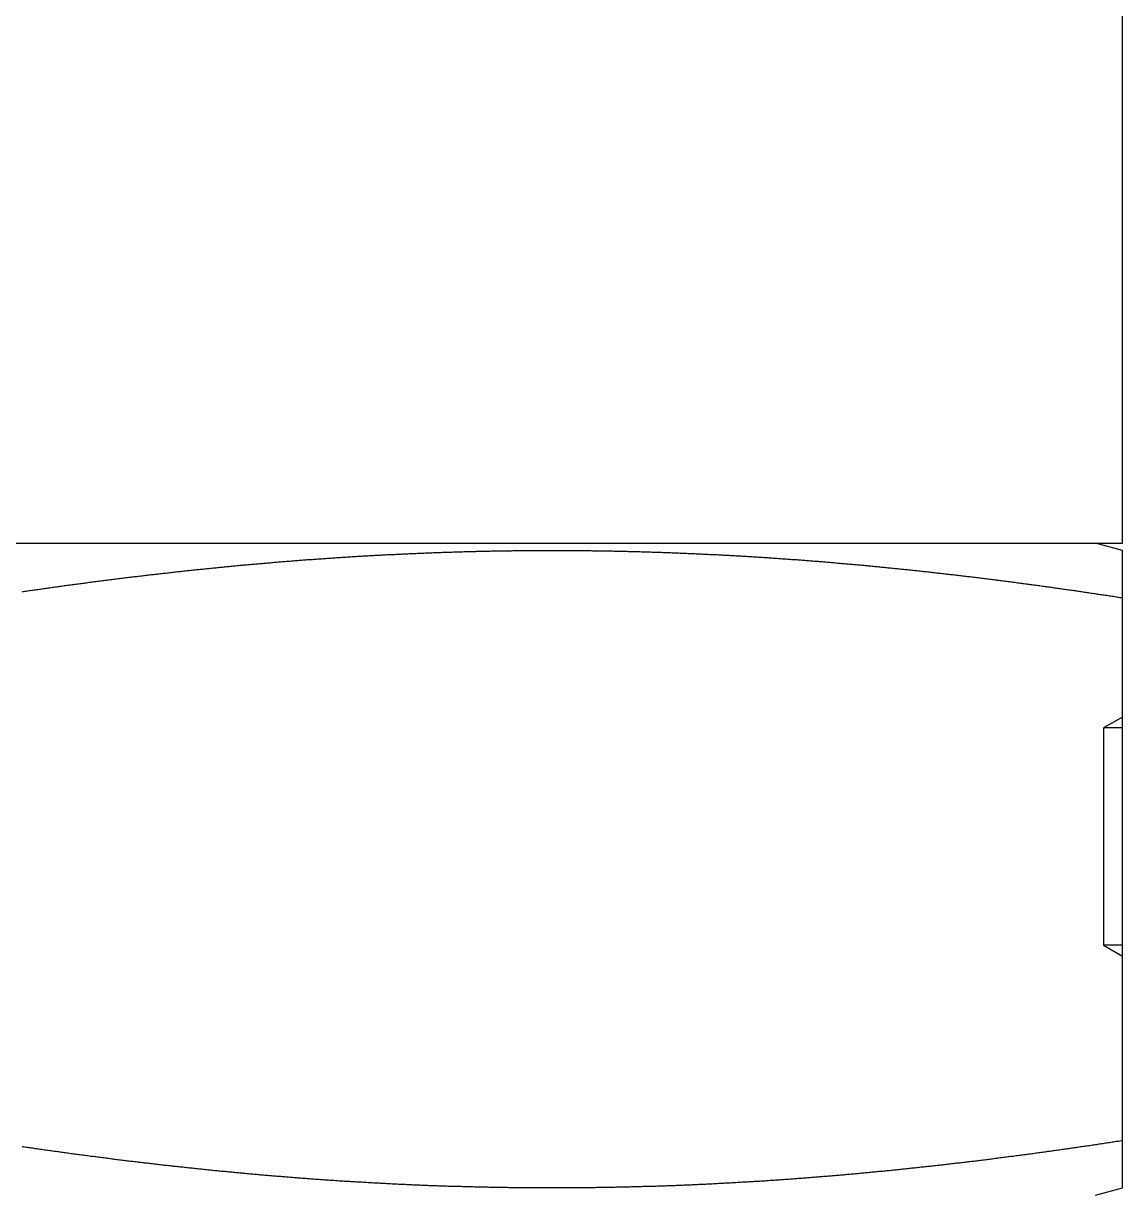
# Model space of a CAD drawing. Extents: x 0 to 125, y -16 to 90.
# Drawn here: x 113.79 to 123.9, y 15.21 to 25.96 of the extents above; entities that cross this region are included whole.
import ezdxf

# ---------------------------------------------------------------- set-up
doc = ezdxf.new("R2010")
doc.units = 0
doc.layers.get('0').update_dxf_attribs({"linetype": 'CONTINUOUS'})

msp = doc.modelspace()

# ---------------------------------------------------------------- linework, layer by layer
at = {"color": 7, "linetype": 'CONTINUOUS'}
for p, q in [((123.901, 21.177), (123.901, 31.377)), ((102.901, 21.177), (123.901, 21.177)), ((123.901, 21.11), (123.651, 21.177)), ((123.901, 15.244), (123.901, 21.11)), ((123.901, 19.577), (123.725, 19.477)), ((123.725, 19.477), (123.725, 17.477)), ((123.901, 19.477), (123.725, 19.477)), ((123.725, 17.477), (123.901, 17.377)), ((123.901, 17.477), (123.725, 17.477)), ((123.651, 15.177), (123.901, 15.244))]:
    msp.add_line(p, q, dxfattribs=at)
at = {"color": 7}
for points in [[(113.775, 20.731, 0), (113.787, 20.733, 0), (113.799, 20.734, 0), (113.812, 20.736, 0), (113.824, 20.738, 0), (113.836, 20.74, 0), (113.848, 20.741, 0), (113.86, 20.743, 0), (113.872, 20.745, 0), (113.884, 20.747, 0), (113.896, 20.748, 0), (113.908, 20.75, 0), (113.92, 20.752, 0), (113.932, 20.754, 0), (113.945, 20.755, 0), (113.957, 20.757, 0), (113.969, 20.759, 0), (113.981, 20.761, 0), (113.993, 20.762, 0), (114.005, 20.764, 0), (114.017, 20.766, 0), (114.029, 20.767, 0), (114.041, 20.769, 0), (114.053, 20.771, 0), (114.066, 20.772, 0), (114.078, 20.774, 0), (114.09, 20.776, 0), (114.102, 20.777, 0), (114.114, 20.779, 0), (114.126, 20.781, 0), (114.138, 20.782, 0), (114.15, 20.784, 0), (114.162, 20.786, 0), (114.175, 20.787, 0), (114.187, 20.789, 0), (114.199, 20.791, 0), (114.211, 20.792, 0), (114.223, 20.794, 0), (114.235, 20.796, 0), (114.247, 20.797, 0), (114.259, 20.799, 0), (114.271, 20.8, 0), (114.284, 20.802, 0), (114.296, 20.804, 0), (114.308, 20.805, 0), (114.32, 20.807, 0), (114.332, 20.809, 0), (114.344, 20.81, 0), (114.356, 20.812, 0), (114.368, 20.813, 0), (114.38, 20.815, 0), (114.393, 20.817, 0), (114.405, 20.818, 0), (114.417, 20.82, 0), (114.429, 20.821, 0), (114.441, 20.823, 0), (114.453, 20.825, 0), (114.465, 20.826, 0), (114.477, 20.828, 0), (114.49, 20.829, 0), (114.502, 20.831, 0), (114.514, 20.832, 0), (114.526, 20.834, 0), (114.538, 20.835, 0), (114.55, 20.837, 0), (114.562, 20.838, 0), (114.574, 20.84, 0), (114.587, 20.842, 0), (114.599, 20.843, 0), (114.611, 20.845, 0), (114.623, 20.846, 0), (114.635, 20.848, 0), (114.647, 20.849, 0), (114.659, 20.851, 0), (114.671, 20.852, 0), (114.684, 20.854, 0), (114.696, 20.855, 0), (114.708, 20.857, 0), (114.72, 20.858, 0), (114.732, 20.86, 0), (114.744, 20.861, 0), (114.756, 20.863, 0), (114.768, 20.864, 0), (114.781, 20.866, 0), (114.793, 20.867, 0), (114.805, 20.869, 0), (114.817, 20.87, 0), (114.829, 20.871, 0), (114.841, 20.873, 0), (114.853, 20.874, 0), (114.866, 20.876, 0), (114.878, 20.877, 0), (114.89, 20.879, 0), (114.902, 20.88, 0), (114.914, 20.881, 0), (114.926, 20.883, 0), (114.938, 20.884, 0), (114.95, 20.886, 0), (114.963, 20.887, 0), (114.975, 20.889, 0), (114.987, 20.89, 0), (114.999, 20.891, 0), (115.011, 20.893, 0), (115.023, 20.894, 0), (115.035, 20.896, 0), (115.048, 20.897, 0), (115.06, 20.898, 0), (115.072, 20.9, 0), (115.084, 20.901, 0), (115.096, 20.902, 0), (115.108, 20.904, 0), (115.12, 20.905, 0), (115.133, 20.907, 0), (115.145, 20.908, 0), (115.157, 20.909, 0), (115.169, 20.911, 0), (115.181, 20.912, 0), (115.193, 20.913, 0), (115.205, 20.915, 0), (115.218, 20.916, 0), (115.23, 20.917, 0), (115.242, 20.919, 0), (115.254, 20.92, 0), (115.266, 20.921, 0), (115.278, 20.922, 0), (115.291, 20.924, 0), (115.303, 20.925, 0), (115.315, 20.926, 0), (115.327, 20.928, 0), (115.339, 20.929, 0), (115.351, 20.93, 0), (115.363, 20.932, 0), (115.376, 20.933, 0), (115.388, 20.934, 0), (115.4, 20.935, 0), (115.412, 20.937, 0), (115.424, 20.938, 0), (115.436, 20.939, 0), (115.449, 20.94, 0), (115.461, 20.942, 0), (115.473, 20.943, 0), (115.485, 20.944, 0), (115.497, 20.945, 0), (115.509, 20.947, 0), (115.521, 20.948, 0), (115.534, 20.949, 0), (115.546, 20.95, 0), (115.558, 20.951, 0), (115.57, 20.953, 0), (115.582, 20.954, 0), (115.594, 20.955, 0), (115.607, 20.956, 0), (115.619, 20.957, 0), (115.631, 20.959, 0), (115.643, 20.96, 0), (115.655, 20.961, 0), (115.667, 20.962, 0), (115.68, 20.963, 0), (115.692, 20.965, 0), (115.704, 20.966, 0), (115.716, 20.967, 0), (115.728, 20.968, 0), (115.74, 20.969, 0), (115.753, 20.97, 0), (115.765, 20.971, 0), (115.777, 20.973, 0), (115.789, 20.974, 0), (115.801, 20.975, 0), (115.813, 20.976, 0), (115.826, 20.977, 0), (115.838, 20.978, 0), (115.85, 20.979, 0), (115.862, 20.98, 0), (115.874, 20.982, 0), (115.886, 20.983, 0), (115.899, 20.984, 0), (115.911, 20.985, 0), (115.923, 20.986, 0), (115.935, 20.987, 0), (115.947, 20.988, 0), (115.959, 20.989, 0), (115.972, 20.99, 0), (115.984, 20.991, 0), (115.996, 20.992, 0), (116.008, 20.993, 0), (116.02, 20.994, 0), (116.033, 20.995, 0), (116.045, 20.997, 0), (116.057, 20.997, 0), (116.069, 20.999, 0), (116.081, 21, 0), (116.093, 21.001, 0), (116.106, 21.002, 0), (116.118, 21.003, 0), (116.13, 21.004, 0), (116.142, 21.005, 0), (116.154, 21.006, 0), (116.166, 21.007, 0), (116.179, 21.008, 0), (116.191, 21.009, 0), (116.203, 21.01, 0), (116.215, 21.011, 0), (116.227, 21.012, 0), (116.24, 21.012, 0), (116.252, 21.014, 0), (116.264, 21.015, 0), (116.276, 21.015, 0), (116.288, 21.016, 0), (116.301, 21.017, 0), (116.313, 21.018, 0), (116.325, 21.019, 0), (116.337, 21.02, 0), (116.349, 21.021, 0), (116.361, 21.022, 0), (116.374, 21.023, 0), (116.386, 21.024, 0), (116.398, 21.025, 0), (116.41, 21.026, 0), (116.422, 21.026, 0), (116.435, 21.027, 0), (116.447, 21.028, 0), (116.459, 21.029, 0), (116.471, 21.03, 0), (116.483, 21.031, 0), (116.495, 21.032, 0), (116.508, 21.033, 0), (116.52, 21.034, 0), (116.532, 21.034, 0), (116.544, 21.035, 0), (116.556, 21.036, 0), (116.569, 21.037, 0), (116.581, 21.038, 0), (116.593, 21.039, 0), (116.605, 21.04, 0), (116.617, 21.04, 0), (116.63, 21.041, 0), (116.642, 21.042, 0), (116.654, 21.043, 0), (116.666, 21.044, 0), (116.678, 21.044, 0), (116.691, 21.045, 0), (116.703, 21.046, 0), (116.715, 21.047, 0), (116.727, 21.047, 0), (116.739, 21.048, 0), (116.752, 21.049, 0), (116.764, 21.05, 0), (116.776, 21.051, 0), (116.788, 21.051, 0), (116.8, 21.052, 0), (116.813, 21.053, 0), (116.825, 21.054, 0), (116.837, 21.054, 0), (116.849, 21.055, 0), (116.861, 21.056, 0), (116.874, 21.056, 0), (116.886, 21.057, 0), (116.898, 21.058, 0), (116.91, 21.059, 0), (116.922, 21.059, 0), (116.935, 21.06, 0), (116.947, 21.061, 0), (116.959, 21.061, 0), (116.971, 21.062, 0), (116.983, 21.063, 0), (116.996, 21.064, 0), (117.008, 21.064, 0), (117.02, 21.065, 0), (117.032, 21.066, 0), (117.044, 21.066, 0), (117.057, 21.067, 0), (117.069, 21.067, 0), (117.081, 21.068, 0), (117.093, 21.069, 0), (117.105, 21.069, 0), (117.118, 21.07, 0), (117.13, 21.071, 0), (117.142, 21.071, 0), (117.154, 21.072, 0), (117.166, 21.073, 0), (117.179, 21.073, 0), (117.191, 21.074, 0), (117.203, 21.074, 0), (117.215, 21.075, 0), (117.227, 21.076, 0), (117.24, 21.076, 0), (117.252, 21.077, 0), (117.264, 21.077, 0), (117.276, 21.078, 0), (117.288, 21.078, 0), (117.301, 21.079, 0), (117.313, 21.079, 0), (117.325, 21.08, 0), (117.337, 21.081, 0), (117.35, 21.081, 0), (117.362, 21.082, 0), (117.374, 21.082, 0), (117.386, 21.083, 0), (117.398, 21.083, 0), (117.411, 21.084, 0), (117.423, 21.084, 0), (117.435, 21.085, 0), (117.447, 21.085, 0), (117.459, 21.086, 0), (117.472, 21.086, 0), (117.484, 21.087, 0), (117.496, 21.087, 0), (117.508, 21.088, 0), (117.52, 21.088, 0), (117.533, 21.089, 0), (117.545, 21.089, 0), (117.557, 21.09, 0), (117.569, 21.09, 0), (117.582, 21.09, 0), (117.594, 21.091, 0), (117.606, 21.091, 0), (117.618, 21.092, 0), (117.63, 21.092, 0), (117.643, 21.093, 0), (117.655, 21.093, 0), (117.667, 21.093, 0), (117.679, 21.094, 0), (117.691, 21.094, 0), (117.704, 21.095, 0), (117.716, 21.095, 0), (117.728, 21.095, 0), (117.74, 21.096, 0), (117.753, 21.096, 0), (117.765, 21.096, 0), (117.777, 21.097, 0), (117.789, 21.097, 0), (117.801, 21.098, 0), (117.814, 21.098, 0), (117.826, 21.098, 0), (117.838, 21.099, 0), (117.85, 21.099, 0), (117.862, 21.099, 0), (117.875, 21.099, 0), (117.887, 21.1, 0), (117.899, 21.1, 0), (117.911, 21.101, 0), (117.924, 21.101, 0), (117.936, 21.101, 0), (117.948, 21.101, 0), (117.96, 21.102, 0), (117.972, 21.102, 0), (117.985, 21.102, 0), (117.997, 21.102, 0), (118.009, 21.103, 0), (118.021, 21.103, 0), (118.034, 21.103, 0), (118.046, 21.104, 0), (118.058, 21.104, 0), (118.07, 21.104, 0), (118.082, 21.104, 0), (118.095, 21.105, 0), (118.107, 21.105, 0), (118.119, 21.105, 0), (118.131, 21.105, 0), (118.143, 21.105, 0), (118.156, 21.106, 0), (118.168, 21.106, 0), (118.18, 21.106, 0), (118.192, 21.106, 0), (118.205, 21.106, 0), (118.217, 21.107, 0), (118.229, 21.107, 0), (118.241, 21.107, 0), (118.253, 21.107, 0), (118.266, 21.107, 0), (118.278, 21.107, 0), (118.29, 21.108, 0), (118.302, 21.108, 0), (118.315, 21.108, 0), (118.327, 21.108, 0), (118.339, 21.108, 0), (118.351, 21.108, 0), (118.363, 21.108, 0), (118.376, 21.108, 0), (118.388, 21.109, 0), (118.4, 21.109, 0), (118.412, 21.109, 0), (118.425, 21.109, 0), (118.437, 21.109, 0), (118.449, 21.109, 0), (118.461, 21.109, 0), (118.473, 21.109, 0), (118.486, 21.109, 0), (118.498, 21.109, 0), (118.51, 21.109, 0), (118.522, 21.11, 0), (118.535, 21.11, 0), (118.547, 21.11, 0), (118.559, 21.11, 0), (118.571, 21.11, 0), (118.583, 21.11, 0), (118.596, 21.11, 0), (118.608, 21.11, 0), (118.62, 21.11, 0), (118.632, 21.11, 0), (118.645, 21.11, 0), (118.657, 21.11, 0), (118.669, 21.11, 0), (118.681, 21.11, 0), (118.693, 21.11, 0), (118.706, 21.11, 0), (118.718, 21.11, 0), (118.73, 21.11, 0), (118.742, 21.11, 0), (118.754, 21.11, 0), (118.767, 21.11, 0), (118.779, 21.11, 0), (118.791, 21.109, 0), (118.803, 21.109, 0), (118.816, 21.109, 0), (118.828, 21.109, 0), (118.84, 21.109, 0), (118.852, 21.109, 0), (118.864, 21.109, 0), (118.877, 21.109, 0), (118.889, 21.109, 0), (118.901, 21.109, 0), (118.913, 21.109, 0), (118.926, 21.108, 0), (118.938, 21.108, 0), (118.95, 21.108, 0), (118.962, 21.108, 0), (118.974, 21.108, 0), (118.987, 21.108, 0), (118.999, 21.108, 0), (119.011, 21.108, 0), (119.023, 21.107, 0), (119.036, 21.107, 0), (119.048, 21.107, 0), (119.06, 21.107, 0), (119.072, 21.107, 0), (119.084, 21.107, 0), (119.097, 21.106, 0), (119.109, 21.106, 0), (119.121, 21.106, 0), (119.133, 21.106, 0), (119.146, 21.106, 0), (119.158, 21.105, 0), (119.17, 21.105, 0), (119.182, 21.105, 0), (119.194, 21.105, 0), (119.207, 21.105, 0), (119.219, 21.104, 0), (119.231, 21.104, 0), (119.243, 21.104, 0), (119.256, 21.104, 0), (119.268, 21.103, 0), (119.28, 21.103, 0), (119.292, 21.103, 0), (119.304, 21.102, 0), (119.317, 21.102, 0), (119.329, 21.102, 0), (119.341, 21.102, 0), (119.353, 21.101, 0), (119.365, 21.101, 0), (119.378, 21.101, 0), (119.39, 21.101, 0), (119.402, 21.1, 0), (119.414, 21.1, 0), (119.427, 21.099, 0), (119.439, 21.099, 0), (119.451, 21.099, 0), (119.463, 21.099, 0), (119.475, 21.098, 0), (119.488, 21.098, 0), (119.5, 21.098, 0), (119.512, 21.097, 0), (119.524, 21.097, 0), (119.537, 21.096, 0), (119.549, 21.096, 0), (119.561, 21.096, 0), (119.573, 21.095, 0), (119.585, 21.095, 0), (119.598, 21.095, 0), (119.61, 21.094, 0), (119.622, 21.094, 0), (119.634, 21.093, 0), (119.646, 21.093, 0), (119.659, 21.093, 0), (119.671, 21.092, 0), (119.683, 21.092, 0), (119.695, 21.091, 0), (119.708, 21.091, 0), (119.72, 21.09, 0), (119.732, 21.09, 0), (119.744, 21.09, 0), (119.756, 21.089, 0), (119.769, 21.089, 0), (119.781, 21.088, 0), (119.793, 21.088, 0), (119.805, 21.087, 0), (119.817, 21.087, 0), (119.83, 21.086, 0), (119.842, 21.086, 0), (119.854, 21.085, 0), (119.866, 21.085, 0), (119.878, 21.084, 0), (119.891, 21.084, 0), (119.903, 21.083, 0), (119.915, 21.083, 0), (119.927, 21.082, 0), (119.94, 21.082, 0), (119.952, 21.081, 0), (119.964, 21.081, 0), (119.976, 21.08, 0), (119.988, 21.079, 0), (120.001, 21.079, 0), (120.013, 21.078, 0), (120.025, 21.078, 0), (120.037, 21.077, 0), (120.049, 21.077, 0), (120.062, 21.076, 0), (120.074, 21.076, 0), (120.086, 21.075, 0), (120.098, 21.074, 0), (120.11, 21.074, 0), (120.123, 21.073, 0), (120.135, 21.073, 0), (120.147, 21.072, 0), (120.159, 21.071, 0), (120.171, 21.071, 0), (120.184, 21.07, 0), (120.196, 21.069, 0), (120.208, 21.069, 0), (120.22, 21.068, 0), (120.232, 21.067, 0), (120.245, 21.067, 0), (120.257, 21.066, 0), (120.269, 21.066, 0), (120.281, 21.065, 0), (120.293, 21.064, 0), (120.306, 21.064, 0), (120.318, 21.063, 0), (120.33, 21.062, 0), (120.342, 21.061, 0), (120.355, 21.061, 0), (120.367, 21.06, 0), (120.379, 21.059, 0), (120.391, 21.059, 0), (120.403, 21.058, 0), (120.416, 21.057, 0), (120.428, 21.056, 0), (120.44, 21.056, 0), (120.452, 21.055, 0), (120.464, 21.054, 0), (120.476, 21.054, 0), (120.489, 21.053, 0), (120.501, 21.052, 0), (120.513, 21.051, 0), (120.525, 21.051, 0), (120.537, 21.05, 0), (120.55, 21.049, 0), (120.562, 21.048, 0), (120.574, 21.047, 0), (120.586, 21.047, 0), (120.598, 21.046, 0), (120.611, 21.045, 0), (120.623, 21.044, 0), (120.635, 21.044, 0), (120.647, 21.043, 0), (120.659, 21.042, 0), (120.672, 21.041, 0), (120.684, 21.04, 0), (120.696, 21.04, 0), (120.708, 21.039, 0), (120.72, 21.038, 0), (120.733, 21.037, 0), (120.745, 21.036, 0), (120.757, 21.035, 0), (120.769, 21.034, 0), (120.781, 21.034, 0), (120.794, 21.033, 0), (120.806, 21.032, 0), (120.818, 21.031, 0), (120.83, 21.03, 0), (120.842, 21.029, 0), (120.854, 21.028, 0), (120.867, 21.027, 0), (120.879, 21.026, 0), (120.891, 21.026, 0), (120.903, 21.025, 0), (120.915, 21.024, 0), (120.928, 21.023, 0), (120.94, 21.022, 0), (120.952, 21.021, 0), (120.964, 21.02, 0), (120.976, 21.019, 0), (120.989, 21.018, 0), (121.001, 21.017, 0), (121.013, 21.016, 0), (121.025, 21.015, 0), (121.037, 21.015, 0), (121.049, 21.014, 0), (121.062, 21.012, 0), (121.074, 21.012, 0), (121.086, 21.011, 0), (121.098, 21.01, 0), (121.11, 21.009, 0), (121.123, 21.008, 0), (121.135, 21.007, 0), (121.147, 21.006, 0), (121.159, 21.005, 0), (121.171, 21.004, 0), (121.183, 21.003, 0), (121.196, 21.002, 0), (121.208, 21.001, 0), (121.22, 21, 0), (121.232, 20.999, 0), (121.244, 20.998, 0), (121.257, 20.997, 0), (121.269, 20.995, 0), (121.281, 20.994, 0), (121.293, 20.993, 0), (121.305, 20.992, 0), (121.317, 20.991, 0), (121.33, 20.99, 0), (121.342, 20.989, 0), (121.354, 20.988, 0), (121.366, 20.987, 0), (121.378, 20.986, 0), (121.39, 20.985, 0), (121.403, 20.984, 0), (121.415, 20.983, 0), (121.427, 20.982, 0), (121.439, 20.98, 0), (121.451, 20.979, 0), (121.463, 20.978, 0), (121.476, 20.977, 0), (121.488, 20.976, 0), (121.5, 20.975, 0), (121.512, 20.974, 0), (121.524, 20.973, 0), (121.536, 20.971, 0), (121.549, 20.97, 0), (121.561, 20.969, 0), (121.573, 20.968, 0), (121.585, 20.967, 0), (121.597, 20.966, 0), (121.609, 20.965, 0), (121.622, 20.963, 0), (121.634, 20.962, 0), (121.646, 20.961, 0), (121.658, 20.96, 0), (121.67, 20.959, 0), (121.682, 20.957, 0), (121.695, 20.956, 0), (121.707, 20.955, 0), (121.719, 20.954, 0), (121.731, 20.953, 0), (121.743, 20.951, 0), (121.755, 20.95, 0), (121.768, 20.949, 0), (121.78, 20.948, 0), (121.792, 20.947, 0), (121.804, 20.945, 0), (121.816, 20.944, 0), (121.828, 20.943, 0), (121.841, 20.942, 0), (121.853, 20.94, 0), (121.865, 20.939, 0), (121.877, 20.938, 0), (121.889, 20.937, 0), (121.901, 20.935, 0), (121.913, 20.934, 0), (121.926, 20.933, 0), (121.938, 20.932, 0), (121.95, 20.93, 0), (121.962, 20.929, 0), (121.974, 20.928, 0), (121.986, 20.926, 0), (121.999, 20.925, 0), (122.011, 20.924, 0), (122.023, 20.922, 0), (122.035, 20.921, 0), (122.047, 20.92, 0), (122.059, 20.919, 0), (122.071, 20.917, 0), (122.084, 20.916, 0), (122.096, 20.915, 0), (122.108, 20.913, 0), (122.12, 20.912, 0), (122.132, 20.911, 0), (122.144, 20.909, 0), (122.156, 20.908, 0), (122.169, 20.907, 0), (122.181, 20.905, 0), (122.193, 20.904, 0), (122.205, 20.902, 0), (122.217, 20.901, 0), (122.229, 20.9, 0), (122.242, 20.898, 0), (122.254, 20.897, 0), (122.266, 20.895, 0), (122.278, 20.894, 0), (122.29, 20.893, 0), (122.302, 20.891, 0), (122.314, 20.89, 0), (122.326, 20.889, 0), (122.339, 20.887, 0), (122.351, 20.886, 0), (122.363, 20.884, 0), (122.375, 20.883, 0), (122.387, 20.881, 0), (122.399, 20.88, 0), (122.411, 20.879, 0), (122.424, 20.877, 0), (122.436, 20.876, 0), (122.448, 20.874, 0), (122.46, 20.873, 0), (122.472, 20.871, 0), (122.484, 20.87, 0), (122.496, 20.869, 0), (122.509, 20.867, 0), (122.521, 20.866, 0), (122.533, 20.864, 0), (122.545, 20.863, 0), (122.557, 20.861, 0), (122.569, 20.86, 0), (122.581, 20.858, 0), (122.593, 20.857, 0), (122.606, 20.855, 0), (122.618, 20.854, 0), (122.63, 20.852, 0), (122.642, 20.851, 0), (122.654, 20.849, 0), (122.666, 20.848, 0), (122.678, 20.846, 0), (122.69, 20.845, 0), (122.703, 20.843, 0), (122.715, 20.841, 0), (122.727, 20.84, 0), (122.739, 20.838, 0), (122.751, 20.837, 0), (122.763, 20.835, 0), (122.775, 20.834, 0), (122.787, 20.832, 0), (122.8, 20.831, 0), (122.812, 20.829, 0), (122.824, 20.828, 0), (122.836, 20.826, 0), (122.848, 20.825, 0), (122.86, 20.823, 0), (122.872, 20.821, 0), (122.884, 20.82, 0), (122.897, 20.818, 0), (122.909, 20.817, 0), (122.921, 20.815, 0), (122.933, 20.813, 0), (122.945, 20.812, 0), (122.957, 20.81, 0), (122.969, 20.809, 0), (122.981, 20.807, 0), (122.993, 20.805, 0), (123.006, 20.804, 0), (123.018, 20.802, 0), (123.03, 20.8, 0), (123.042, 20.799, 0), (123.054, 20.797, 0), (123.066, 20.796, 0), (123.078, 20.794, 0), (123.09, 20.792, 0), (123.102, 20.791, 0), (123.115, 20.789, 0), (123.127, 20.787, 0), (123.139, 20.786, 0), (123.151, 20.784, 0), (123.163, 20.782, 0), (123.175, 20.781, 0), (123.187, 20.779, 0), (123.199, 20.777, 0), (123.211, 20.776, 0), (123.224, 20.774, 0), (123.236, 20.772, 0), (123.248, 20.771, 0), (123.26, 20.769, 0), (123.272, 20.767, 0), (123.284, 20.766, 0), (123.296, 20.764, 0), (123.308, 20.762, 0), (123.32, 20.761, 0), (123.332, 20.759, 0), (123.345, 20.757, 0), (123.357, 20.755, 0), (123.369, 20.754, 0), (123.381, 20.752, 0), (123.393, 20.75, 0), (123.405, 20.748, 0), (123.417, 20.747, 0), (123.429, 20.745, 0), (123.441, 20.743, 0), (123.453, 20.741, 0), (123.466, 20.74, 0), (123.478, 20.738, 0), (123.49, 20.736, 0), (123.502, 20.734, 0), (123.514, 20.733, 0), (123.526, 20.731, 0), (123.538, 20.729, 0), (123.55, 20.727, 0), (123.562, 20.726, 0), (123.574, 20.724, 0), (123.586, 20.722, 0), (123.599, 20.72, 0), (123.611, 20.718, 0), (123.623, 20.717, 0), (123.635, 20.715, 0), (123.647, 20.713, 0), (123.659, 20.711, 0), (123.671, 20.709, 0), (123.683, 20.708, 0), (123.695, 20.706, 0), (123.707, 20.704, 0), (123.719, 20.702, 0), (123.731, 20.7, 0), (123.744, 20.699, 0), (123.756, 20.697, 0), (123.768, 20.695, 0), (123.78, 20.693, 0), (123.792, 20.691, 0), (123.804, 20.689, 0), (123.816, 20.688, 0), (123.828, 20.686, 0), (123.84, 20.684, 0), (123.852, 20.682, 0), (123.864, 20.68, 0), (123.876, 20.678, 0), (123.889, 20.676, 0), (123.901, 20.674, 0)], [(123.901, 15.679, 0), (123.889, 15.677, 0), (123.876, 15.675, 0), (123.864, 15.673, 0), (123.852, 15.671, 0), (123.84, 15.67, 0), (123.828, 15.668, 0), (123.816, 15.666, 0), (123.804, 15.664, 0), (123.792, 15.662, 0), (123.78, 15.66, 0), (123.768, 15.659, 0), (123.756, 15.657, 0), (123.744, 15.655, 0), (123.731, 15.653, 0), (123.719, 15.651, 0), (123.707, 15.649, 0), (123.695, 15.648, 0), (123.683, 15.646, 0), (123.671, 15.644, 0), (123.659, 15.642, 0), (123.647, 15.64, 0), (123.635, 15.639, 0), (123.623, 15.637, 0), (123.611, 15.635, 0), (123.599, 15.633, 0), (123.586, 15.632, 0), (123.574, 15.63, 0), (123.562, 15.628, 0), (123.55, 15.626, 0), (123.538, 15.624, 0), (123.526, 15.623, 0), (123.514, 15.621, 0), (123.502, 15.619, 0), (123.49, 15.617, 0), (123.478, 15.616, 0), (123.466, 15.614, 0), (123.453, 15.612, 0), (123.441, 15.61, 0), (123.429, 15.609, 0), (123.417, 15.607, 0), (123.405, 15.605, 0), (123.393, 15.603, 0), (123.381, 15.602, 0), (123.369, 15.6, 0), (123.357, 15.598, 0), (123.345, 15.597, 0), (123.332, 15.595, 0), (123.32, 15.593, 0), (123.308, 15.591, 0), (123.296, 15.59, 0), (123.284, 15.588, 0), (123.272, 15.586, 0), (123.26, 15.585, 0), (123.248, 15.583, 0), (123.236, 15.581, 0), (123.224, 15.579, 0), (123.211, 15.578, 0), (123.199, 15.576, 0), (123.187, 15.574, 0), (123.175, 15.573, 0), (123.163, 15.571, 0), (123.151, 15.569, 0), (123.139, 15.568, 0), (123.127, 15.566, 0), (123.115, 15.565, 0), (123.102, 15.563, 0), (123.09, 15.561, 0), (123.078, 15.559, 0), (123.066, 15.558, 0), (123.054, 15.556, 0), (123.042, 15.555, 0), (123.03, 15.553, 0), (123.018, 15.551, 0), (123.006, 15.55, 0), (122.993, 15.548, 0), (122.981, 15.546, 0), (122.969, 15.545, 0), (122.957, 15.543, 0), (122.945, 15.542, 0), (122.933, 15.54, 0), (122.921, 15.539, 0), (122.909, 15.537, 0), (122.897, 15.535, 0), (122.884, 15.534, 0), (122.872, 15.532, 0), (122.86, 15.531, 0), (122.848, 15.529, 0), (122.836, 15.527, 0), (122.824, 15.526, 0), (122.812, 15.524, 0), (122.8, 15.523, 0), (122.787, 15.521, 0), (122.775, 15.52, 0), (122.763, 15.518, 0), (122.751, 15.517, 0), (122.739, 15.515, 0), (122.727, 15.514, 0), (122.715, 15.512, 0), (122.703, 15.51, 0), (122.69, 15.509, 0), (122.678, 15.507, 0), (122.666, 15.506, 0), (122.654, 15.504, 0), (122.642, 15.503, 0), (122.63, 15.501, 0), (122.618, 15.5, 0), (122.606, 15.498, 0), (122.593, 15.497, 0), (122.581, 15.495, 0), (122.569, 15.494, 0), (122.557, 15.492, 0), (122.545, 15.491, 0), (122.533, 15.489, 0), (122.521, 15.488, 0), (122.509, 15.486, 0), (122.496, 15.485, 0), (122.484, 15.484, 0), (122.472, 15.482, 0), (122.46, 15.481, 0), (122.448, 15.479, 0), (122.436, 15.478, 0), (122.424, 15.476, 0), (122.411, 15.475, 0), (122.399, 15.473, 0), (122.387, 15.472, 0), (122.375, 15.471, 0), (122.363, 15.469, 0), (122.351, 15.468, 0), (122.339, 15.466, 0), (122.326, 15.465, 0), (122.314, 15.463, 0), (122.302, 15.462, 0), (122.29, 15.461, 0), (122.278, 15.459, 0), (122.266, 15.458, 0), (122.254, 15.457, 0), (122.242, 15.455, 0), (122.229, 15.454, 0), (122.217, 15.452, 0), (122.205, 15.451, 0), (122.193, 15.45, 0), (122.181, 15.448, 0), (122.169, 15.447, 0), (122.156, 15.446, 0), (122.144, 15.444, 0), (122.132, 15.443, 0), (122.12, 15.442, 0), (122.108, 15.44, 0), (122.096, 15.439, 0), (122.084, 15.438, 0), (122.071, 15.436, 0), (122.059, 15.435, 0), (122.047, 15.434, 0), (122.035, 15.432, 0), (122.023, 15.431, 0), (122.011, 15.43, 0), (121.999, 15.428, 0), (121.986, 15.427, 0), (121.974, 15.426, 0), (121.962, 15.425, 0), (121.95, 15.423, 0), (121.938, 15.422, 0), (121.926, 15.421, 0), (121.913, 15.419, 0), (121.901, 15.418, 0), (121.889, 15.417, 0), (121.877, 15.416, 0), (121.865, 15.414, 0), (121.853, 15.413, 0), (121.841, 15.412, 0), (121.828, 15.411, 0), (121.816, 15.409, 0), (121.804, 15.408, 0), (121.792, 15.407, 0), (121.78, 15.406, 0), (121.768, 15.404, 0), (121.755, 15.403, 0), (121.743, 15.402, 0), (121.731, 15.401, 0), (121.719, 15.4, 0), (121.707, 15.398, 0), (121.695, 15.397, 0), (121.682, 15.396, 0), (121.67, 15.395, 0), (121.658, 15.394, 0), (121.646, 15.393, 0), (121.634, 15.391, 0), (121.622, 15.39, 0), (121.609, 15.389, 0), (121.597, 15.388, 0), (121.585, 15.387, 0), (121.573, 15.386, 0), (121.561, 15.384, 0), (121.549, 15.383, 0), (121.536, 15.382, 0), (121.524, 15.381, 0), (121.512, 15.38, 0), (121.5, 15.379, 0), (121.488, 15.377, 0), (121.476, 15.376, 0), (121.463, 15.375, 0), (121.451, 15.374, 0), (121.439, 15.373, 0), (121.427, 15.372, 0), (121.415, 15.371, 0), (121.403, 15.37, 0), (121.39, 15.369, 0), (121.378, 15.368, 0), (121.366, 15.367, 0), (121.354, 15.366, 0), (121.342, 15.364, 0), (121.33, 15.363, 0), (121.317, 15.362, 0), (121.305, 15.361, 0), (121.293, 15.36, 0), (121.281, 15.359, 0), (121.269, 15.358, 0), (121.257, 15.357, 0), (121.244, 15.356, 0), (121.232, 15.355, 0), (121.22, 15.354, 0), (121.208, 15.353, 0), (121.196, 15.352, 0), (121.183, 15.351, 0), (121.171, 15.35, 0), (121.159, 15.349, 0), (121.147, 15.348, 0), (121.135, 15.347, 0), (121.123, 15.346, 0), (121.11, 15.345, 0), (121.098, 15.344, 0), (121.086, 15.343, 0), (121.074, 15.342, 0), (121.062, 15.341, 0), (121.049, 15.34, 0), (121.037, 15.339, 0), (121.025, 15.338, 0), (121.013, 15.337, 0), (121.001, 15.336, 0), (120.989, 15.335, 0), (120.976, 15.334, 0), (120.964, 15.333, 0), (120.952, 15.332, 0), (120.94, 15.332, 0), (120.928, 15.331, 0), (120.915, 15.33, 0), (120.903, 15.329, 0), (120.891, 15.328, 0), (120.879, 15.327, 0), (120.867, 15.326, 0), (120.854, 15.325, 0), (120.842, 15.324, 0), (120.83, 15.323, 0), (120.818, 15.323, 0), (120.806, 15.322, 0), (120.794, 15.321, 0), (120.781, 15.32, 0), (120.769, 15.319, 0), (120.757, 15.318, 0), (120.745, 15.317, 0), (120.733, 15.316, 0), (120.72, 15.316, 0), (120.708, 15.315, 0), (120.696, 15.314, 0), (120.684, 15.313, 0), (120.672, 15.312, 0), (120.659, 15.312, 0), (120.647, 15.311, 0), (120.635, 15.31, 0), (120.623, 15.309, 0), (120.611, 15.308, 0), (120.598, 15.308, 0), (120.586, 15.307, 0), (120.574, 15.306, 0), (120.562, 15.305, 0), (120.55, 15.304, 0), (120.537, 15.304, 0), (120.525, 15.303, 0), (120.513, 15.302, 0), (120.501, 15.301, 0), (120.489, 15.301, 0), (120.477, 15.3, 0), (120.464, 15.299, 0), (120.452, 15.298, 0), (120.44, 15.298, 0), (120.428, 15.297, 0), (120.416, 15.296, 0), (120.403, 15.296, 0), (120.391, 15.295, 0), (120.379, 15.294, 0), (120.367, 15.293, 0), (120.355, 15.293, 0), (120.342, 15.292, 0), (120.33, 15.291, 0), (120.318, 15.291, 0), (120.306, 15.29, 0), (120.293, 15.289, 0), (120.281, 15.289, 0), (120.269, 15.288, 0), (120.257, 15.287, 0), (120.245, 15.287, 0), (120.232, 15.286, 0), (120.22, 15.285, 0), (120.208, 15.285, 0), (120.196, 15.284, 0), (120.184, 15.284, 0), (120.171, 15.283, 0), (120.159, 15.282, 0), (120.147, 15.282, 0), (120.135, 15.281, 0), (120.123, 15.28, 0), (120.11, 15.28, 0), (120.098, 15.279, 0), (120.086, 15.279, 0), (120.074, 15.278, 0), (120.062, 15.277, 0), (120.049, 15.277, 0), (120.037, 15.276, 0), (120.025, 15.276, 0), (120.013, 15.275, 0), (120.001, 15.275, 0), (119.988, 15.274, 0), (119.976, 15.274, 0), (119.964, 15.273, 0), (119.952, 15.272, 0), (119.94, 15.272, 0), (119.927, 15.271, 0), (119.915, 15.271, 0), (119.903, 15.27, 0), (119.891, 15.27, 0), (119.878, 15.269, 0), (119.866, 15.269, 0), (119.854, 15.268, 0), (119.842, 15.268, 0), (119.83, 15.267, 0), (119.817, 15.267, 0), (119.805, 15.266, 0), (119.793, 15.266, 0), (119.781, 15.265, 0), (119.769, 15.265, 0), (119.756, 15.264, 0), (119.744, 15.264, 0), (119.732, 15.264, 0), (119.72, 15.263, 0), (119.708, 15.263, 0), (119.695, 15.262, 0), (119.683, 15.262, 0), (119.671, 15.261, 0), (119.659, 15.261, 0), (119.646, 15.261, 0), (119.634, 15.26, 0), (119.622, 15.26, 0), (119.61, 15.259, 0), (119.598, 15.259, 0), (119.585, 15.259, 0), (119.573, 15.258, 0), (119.561, 15.258, 0), (119.549, 15.258, 0), (119.537, 15.257, 0), (119.524, 15.257, 0), (119.512, 15.256, 0), (119.5, 15.256, 0), (119.488, 15.256, 0), (119.475, 15.255, 0), (119.463, 15.255, 0), (119.451, 15.255, 0), (119.439, 15.254, 0), (119.427, 15.254, 0), (119.414, 15.254, 0), (119.402, 15.253, 0), (119.39, 15.253, 0), (119.378, 15.253, 0), (119.365, 15.252, 0), (119.353, 15.252, 0), (119.341, 15.252, 0), (119.329, 15.252, 0), (119.317, 15.251, 0), (119.304, 15.251, 0), (119.292, 15.251, 0), (119.28, 15.251, 0), (119.268, 15.25, 0), (119.256, 15.25, 0), (119.243, 15.25, 0), (119.231, 15.249, 0), (119.219, 15.249, 0), (119.207, 15.249, 0), (119.194, 15.249, 0), (119.182, 15.249, 0), (119.17, 15.248, 0), (119.158, 15.248, 0), (119.146, 15.248, 0), (119.133, 15.248, 0), (119.121, 15.248, 0), (119.109, 15.247, 0), (119.097, 15.247, 0), (119.084, 15.247, 0), (119.072, 15.247, 0), (119.06, 15.247, 0), (119.048, 15.246, 0), (119.036, 15.246, 0), (119.023, 15.246, 0), (119.011, 15.246, 0), (118.999, 15.246, 0), (118.987, 15.246, 0), (118.974, 15.245, 0), (118.962, 15.245, 0), (118.95, 15.245, 0), (118.938, 15.245, 0), (118.926, 15.245, 0), (118.913, 15.245, 0), (118.901, 15.245, 0), (118.889, 15.245, 0), (118.877, 15.245, 0), (118.864, 15.245, 0), (118.852, 15.244, 0), (118.84, 15.244, 0), (118.828, 15.244, 0), (118.816, 15.244, 0), (118.803, 15.244, 0), (118.791, 15.244, 0), (118.779, 15.244, 0), (118.767, 15.244, 0), (118.754, 15.244, 0), (118.742, 15.244, 0), (118.73, 15.244, 0), (118.718, 15.244, 0), (118.706, 15.244, 0), (118.693, 15.244, 0), (118.681, 15.244, 0), (118.669, 15.244, 0), (118.657, 15.244, 0), (118.645, 15.244, 0), (118.632, 15.244, 0), (118.62, 15.244, 0), (118.608, 15.244, 0), (118.596, 15.244, 0), (118.583, 15.244, 0), (118.571, 15.244, 0), (118.559, 15.244, 0), (118.547, 15.244, 0), (118.535, 15.244, 0), (118.522, 15.244, 0), (118.51, 15.244, 0), (118.498, 15.244, 0), (118.486, 15.244, 0), (118.473, 15.244, 0), (118.461, 15.244, 0), (118.449, 15.244, 0), (118.437, 15.245, 0), (118.425, 15.245, 0), (118.412, 15.245, 0), (118.4, 15.245, 0), (118.388, 15.245, 0), (118.376, 15.245, 0), (118.363, 15.245, 0), (118.351, 15.245, 0), (118.339, 15.245, 0), (118.327, 15.245, 0), (118.315, 15.246, 0), (118.302, 15.246, 0), (118.29, 15.246, 0), (118.278, 15.246, 0), (118.266, 15.246, 0), (118.253, 15.246, 0), (118.241, 15.247, 0), (118.229, 15.247, 0), (118.217, 15.247, 0), (118.205, 15.247, 0), (118.192, 15.247, 0), (118.18, 15.248, 0), (118.168, 15.248, 0), (118.156, 15.248, 0), (118.143, 15.248, 0), (118.131, 15.248, 0), (118.119, 15.249, 0), (118.107, 15.249, 0), (118.095, 15.249, 0), (118.082, 15.249, 0), (118.07, 15.249, 0), (118.058, 15.25, 0), (118.046, 15.25, 0), (118.034, 15.25, 0), (118.021, 15.251, 0), (118.009, 15.251, 0), (117.997, 15.251, 0), (117.985, 15.251, 0), (117.972, 15.252, 0), (117.96, 15.252, 0), (117.948, 15.252, 0), (117.936, 15.252, 0), (117.924, 15.253, 0), (117.911, 15.253, 0), (117.899, 15.253, 0), (117.887, 15.254, 0), (117.875, 15.254, 0), (117.862, 15.254, 0), (117.85, 15.255, 0), (117.838, 15.255, 0), (117.826, 15.255, 0), (117.814, 15.256, 0), (117.801, 15.256, 0), (117.789, 15.256, 0), (117.777, 15.257, 0), (117.765, 15.257, 0), (117.753, 15.258, 0), (117.74, 15.258, 0), (117.728, 15.258, 0), (117.716, 15.259, 0), (117.704, 15.259, 0), (117.691, 15.259, 0), (117.679, 15.26, 0), (117.667, 15.26, 0), (117.655, 15.261, 0), (117.643, 15.261, 0), (117.63, 15.261, 0), (117.618, 15.262, 0), (117.606, 15.262, 0), (117.594, 15.263, 0), (117.582, 15.263, 0), (117.569, 15.264, 0), (117.557, 15.264, 0), (117.545, 15.264, 0), (117.533, 15.265, 0), (117.52, 15.265, 0), (117.508, 15.266, 0), (117.496, 15.266, 0), (117.484, 15.267, 0), (117.472, 15.267, 0), (117.459, 15.268, 0), (117.447, 15.268, 0), (117.435, 15.269, 0), (117.423, 15.269, 0), (117.411, 15.27, 0), (117.398, 15.27, 0), (117.386, 15.271, 0), (117.374, 15.271, 0), (117.362, 15.272, 0), (117.35, 15.272, 0), (117.337, 15.273, 0), (117.325, 15.274, 0), (117.313, 15.274, 0), (117.301, 15.275, 0), (117.288, 15.275, 0), (117.276, 15.276, 0), (117.264, 15.276, 0), (117.252, 15.277, 0), (117.24, 15.277, 0), (117.227, 15.278, 0), (117.215, 15.279, 0), (117.203, 15.279, 0), (117.191, 15.28, 0), (117.179, 15.28, 0), (117.166, 15.281, 0), (117.154, 15.282, 0), (117.142, 15.282, 0), (117.13, 15.283, 0), (117.118, 15.284, 0), (117.105, 15.284, 0), (117.093, 15.285, 0), (117.081, 15.285, 0), (117.069, 15.286, 0), (117.057, 15.287, 0), (117.044, 15.287, 0), (117.032, 15.288, 0), (117.02, 15.289, 0), (117.008, 15.289, 0), (116.996, 15.29, 0), (116.983, 15.291, 0), (116.971, 15.291, 0), (116.959, 15.292, 0), (116.947, 15.293, 0), (116.935, 15.293, 0), (116.922, 15.294, 0), (116.91, 15.295, 0), (116.898, 15.296, 0), (116.886, 15.296, 0), (116.874, 15.297, 0), (116.861, 15.298, 0), (116.849, 15.298, 0), (116.837, 15.299, 0), (116.825, 15.3, 0), (116.813, 15.301, 0), (116.8, 15.301, 0), (116.788, 15.302, 0), (116.776, 15.303, 0), (116.764, 15.304, 0), (116.752, 15.304, 0), (116.739, 15.305, 0), (116.727, 15.306, 0), (116.715, 15.307, 0), (116.703, 15.308, 0), (116.691, 15.308, 0), (116.678, 15.309, 0), (116.666, 15.31, 0), (116.654, 15.311, 0), (116.642, 15.312, 0), (116.63, 15.312, 0), (116.617, 15.313, 0), (116.605, 15.314, 0), (116.593, 15.315, 0), (116.581, 15.316, 0), (116.569, 15.316, 0), (116.556, 15.317, 0), (116.544, 15.318, 0), (116.532, 15.319, 0), (116.52, 15.32, 0), (116.508, 15.321, 0), (116.496, 15.322, 0), (116.483, 15.323, 0), (116.471, 15.323, 0), (116.459, 15.324, 0), (116.447, 15.325, 0), (116.435, 15.326, 0), (116.422, 15.327, 0), (116.41, 15.328, 0), (116.398, 15.329, 0), (116.386, 15.33, 0), (116.374, 15.331, 0), (116.361, 15.332, 0), (116.349, 15.332, 0), (116.337, 15.333, 0), (116.325, 15.334, 0), (116.313, 15.335, 0), (116.301, 15.336, 0), (116.288, 15.337, 0), (116.276, 15.338, 0), (116.264, 15.339, 0), (116.252, 15.34, 0), (116.24, 15.341, 0), (116.227, 15.342, 0), (116.215, 15.343, 0), (116.203, 15.344, 0), (116.191, 15.345, 0), (116.179, 15.346, 0), (116.166, 15.347, 0), (116.154, 15.348, 0), (116.142, 15.349, 0), (116.13, 15.35, 0), (116.118, 15.351, 0), (116.106, 15.352, 0), (116.093, 15.353, 0), (116.081, 15.354, 0), (116.069, 15.355, 0), (116.057, 15.356, 0), (116.045, 15.357, 0), (116.033, 15.358, 0), (116.02, 15.359, 0), (116.008, 15.36, 0), (115.996, 15.361, 0), (115.984, 15.362, 0), (115.972, 15.363, 0), (115.959, 15.364, 0), (115.947, 15.365, 0), (115.935, 15.367, 0), (115.923, 15.368, 0), (115.911, 15.369, 0), (115.899, 15.37, 0), (115.886, 15.371, 0), (115.874, 15.372, 0), (115.862, 15.373, 0), (115.85, 15.374, 0), (115.838, 15.375, 0), (115.826, 15.376, 0), (115.813, 15.377, 0), (115.801, 15.379, 0), (115.789, 15.38, 0), (115.777, 15.381, 0), (115.765, 15.382, 0), (115.753, 15.383, 0), (115.74, 15.384, 0), (115.728, 15.386, 0), (115.716, 15.387, 0), (115.704, 15.388, 0), (115.692, 15.389, 0), (115.68, 15.39, 0), (115.667, 15.391, 0), (115.655, 15.393, 0), (115.643, 15.394, 0), (115.631, 15.395, 0), (115.619, 15.396, 0), (115.607, 15.397, 0), (115.594, 15.398, 0), (115.582, 15.4, 0), (115.57, 15.401, 0), (115.558, 15.402, 0), (115.546, 15.403, 0), (115.534, 15.405, 0), (115.521, 15.406, 0), (115.509, 15.407, 0), (115.497, 15.408, 0), (115.485, 15.409, 0), (115.473, 15.411, 0), (115.461, 15.412, 0), (115.449, 15.413, 0), (115.436, 15.414, 0), (115.424, 15.416, 0), (115.412, 15.417, 0), (115.4, 15.418, 0), (115.388, 15.419, 0), (115.376, 15.421, 0), (115.363, 15.422, 0), (115.351, 15.423, 0), (115.339, 15.425, 0), (115.327, 15.426, 0), (115.315, 15.427, 0), (115.303, 15.428, 0), (115.291, 15.43, 0), (115.278, 15.431, 0), (115.266, 15.432, 0), (115.254, 15.434, 0), (115.242, 15.435, 0), (115.23, 15.436, 0), (115.218, 15.438, 0), (115.205, 15.439, 0), (115.193, 15.44, 0), (115.181, 15.442, 0), (115.169, 15.443, 0), (115.157, 15.444, 0), (115.145, 15.446, 0), (115.133, 15.447, 0), (115.12, 15.448, 0), (115.108, 15.45, 0), (115.096, 15.451, 0), (115.084, 15.452, 0), (115.072, 15.454, 0), (115.06, 15.455, 0), (115.048, 15.457, 0), (115.035, 15.458, 0), (115.023, 15.459, 0), (115.011, 15.461, 0), (114.999, 15.462, 0), (114.987, 15.463, 0), (114.975, 15.465, 0), (114.963, 15.466, 0), (114.95, 15.468, 0), (114.938, 15.469, 0), (114.926, 15.471, 0), (114.914, 15.472, 0), (114.902, 15.473, 0), (114.89, 15.475, 0), (114.878, 15.476, 0), (114.866, 15.478, 0), (114.853, 15.479, 0), (114.841, 15.481, 0), (114.829, 15.482, 0), (114.817, 15.484, 0), (114.805, 15.485, 0), (114.793, 15.486, 0), (114.781, 15.488, 0), (114.768, 15.489, 0), (114.756, 15.491, 0), (114.744, 15.492, 0), (114.732, 15.494, 0), (114.72, 15.495, 0), (114.708, 15.497, 0), (114.696, 15.498, 0), (114.684, 15.5, 0), (114.671, 15.501, 0), (114.659, 15.503, 0), (114.647, 15.504, 0), (114.635, 15.506, 0), (114.623, 15.507, 0), (114.611, 15.509, 0), (114.599, 15.51, 0), (114.587, 15.512, 0), (114.574, 15.514, 0), (114.562, 15.515, 0), (114.55, 15.517, 0), (114.538, 15.518, 0), (114.526, 15.52, 0), (114.514, 15.521, 0), (114.502, 15.523, 0), (114.49, 15.524, 0), (114.477, 15.526, 0), (114.465, 15.527, 0), (114.453, 15.529, 0), (114.441, 15.531, 0), (114.429, 15.532, 0), (114.417, 15.534, 0), (114.405, 15.535, 0), (114.393, 15.537, 0), (114.38, 15.539, 0), (114.368, 15.54, 0), (114.356, 15.542, 0), (114.344, 15.543, 0), (114.332, 15.545, 0), (114.32, 15.546, 0), (114.308, 15.548, 0), (114.296, 15.55, 0), (114.284, 15.551, 0), (114.271, 15.553, 0), (114.259, 15.555, 0), (114.247, 15.556, 0), (114.235, 15.558, 0), (114.223, 15.559, 0), (114.211, 15.561, 0), (114.199, 15.563, 0), (114.187, 15.565, 0), (114.175, 15.566, 0), (114.162, 15.568, 0), (114.15, 15.569, 0), (114.138, 15.571, 0), (114.126, 15.573, 0), (114.114, 15.575, 0), (114.102, 15.576, 0), (114.09, 15.578, 0), (114.078, 15.579, 0), (114.066, 15.581, 0), (114.054, 15.583, 0), (114.041, 15.585, 0), (114.029, 15.586, 0), (114.017, 15.588, 0), (114.005, 15.59, 0), (113.993, 15.591, 0), (113.981, 15.593, 0), (113.969, 15.595, 0), (113.957, 15.597, 0), (113.945, 15.598, 0), (113.932, 15.6, 0), (113.92, 15.602, 0), (113.908, 15.603, 0), (113.896, 15.605, 0), (113.884, 15.607, 0), (113.872, 15.609, 0), (113.86, 15.61, 0), (113.848, 15.612, 0), (113.836, 15.614, 0), (113.824, 15.616, 0), (113.812, 15.617, 0), (113.799, 15.619, 0), (113.787, 15.621, 0), (113.775, 15.623, 0)]]:
    msp.add_polyline3d(points, dxfattribs=at)

doc.saveas('drawing.dxf')
